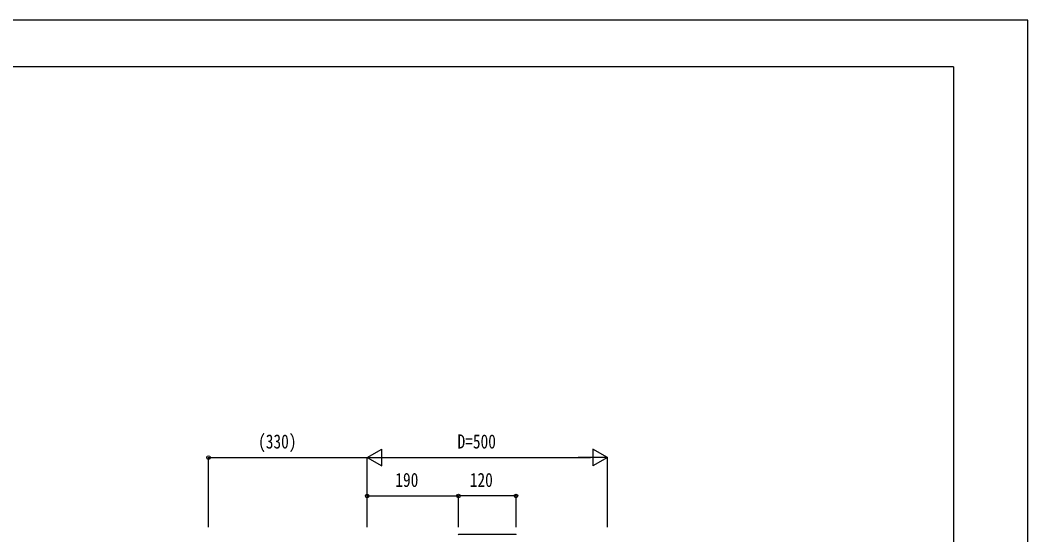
# Model space of a CAD drawing. Units: millimetres, scale not verified. Extents: x -2102 to 2102, y -1485 to 1485.
# Drawn here: x 5 to 2102, y 414 to 1485 of the extents above; entities that cross this region are included whole.
import ezdxf
from ezdxf.enums import TextEntityAlignment as Align

# ---------------------------------------------------------------- set-up
doc = ezdxf.new("R2010")
doc.units = ezdxf.units.MM
doc.header["$LTSCALE"] = 8
for name, color, linetype in [('0-3_YKK_A1', 4, 'Continuous'), ('0-4_YKK_D', 6, 'Continuous'), ('0-5_YKK_ZWAK', 7, 'Continuous')]:
    doc.layers.add(name, color=color, linetype=linetype)
doc.styles.add('ＭＳ ゴシック', font='')
doc.styles.get('ＭＳ ゴシック').set_extended_font_data('MS Gothic')

msp = doc.modelspace()

# ---------------------------------------------------------------- linework, layer by layer
at = {"layer": '0-3_YKK_A1'}
msp.add_line((1036.946, 414.5), (918.072, 414.5), dxfattribs=at)
for centre, start, end in [((918.072, 413.5), 90, 176.5), ((1036.946, 413.5), 3.5, 90)]:
    msp.add_arc(centre, 1, start, end, dxfattribs=at)
at = {"layer": '0-4_YKK_D'}
for p, q in [((727.51, 574.5), (757.821, 592)), ((757.821, 557), (757.821, 592)), ((1227.51, 574.5), (1197.199, 592)), ((1197.199, 592), (1197.199, 557)), ((397.51, 429.287), (397.51, 575.5)), ((397.51, 574.5), (727.51, 574.5)), ((727.51, 429.287), (727.51, 575.5)), ((727.51, 429.287), (727.51, 575.5)), ((727.51, 574.5), (757.821, 557)), ((727.51, 574.5), (788.132, 574.5)), ((762.51, 574.5), (1192.51, 574.5)), ((1227.51, 574.5), (1166.888, 574.5)), ((1227.51, 574.5), (1197.199, 557)), ((1227.51, 429.287), (1227.51, 575.5)), ((727.51, 429.287), (727.51, 495.5)), ((727.51, 494.5), (917.41, 494.5)), ((917.41, 429.287), (917.41, 495.5)), ((917.41, 429.287), (917.41, 495.5)), ((1037.41, 494.5), (917.41, 494.5)), ((1037.41, 429.287), (1037.41, 495.5))]:
    msp.add_line(p, q, dxfattribs=at)
for centre in [(397.51, 574.5), (727.51, 494.5), (917.41, 494.5), (917.41, 494.5), (1037.41, 494.5)]:
    msp.add_circle(centre, 3.75, dxfattribs=at)
at = {"layer": '0-5_YKK_ZWAK'}
for q in [(-1952.49, 1387.5), (1947.51, -1262.5)]:
    msp.add_line((1947.51, 1387.5), q, dxfattribs=at)
msp.add_lwpolyline([(-2102.5, -1485), (2102.5, -1485), (2102.5, 1485), (-2102.5, 1485)], close=True, dxfattribs=at)

# ---------------------------------------------------------------- texts
at = {"layer": '0-4_YKK_D', "style": 'ＭＳ ゴシック', "width": 0.8}
for s, p in [('(330)', (500.643, 584.5)), ('D=500', (915.643, 584.5)), ('190', (786.193, 504.5)), ('120', (941.143, 504.5))]:
    msp.add_text(s, height=29.33, dxfattribs=at).set_placement(p, align=Align.BOTTOM_LEFT)

doc.saveas('drawing.dxf')
